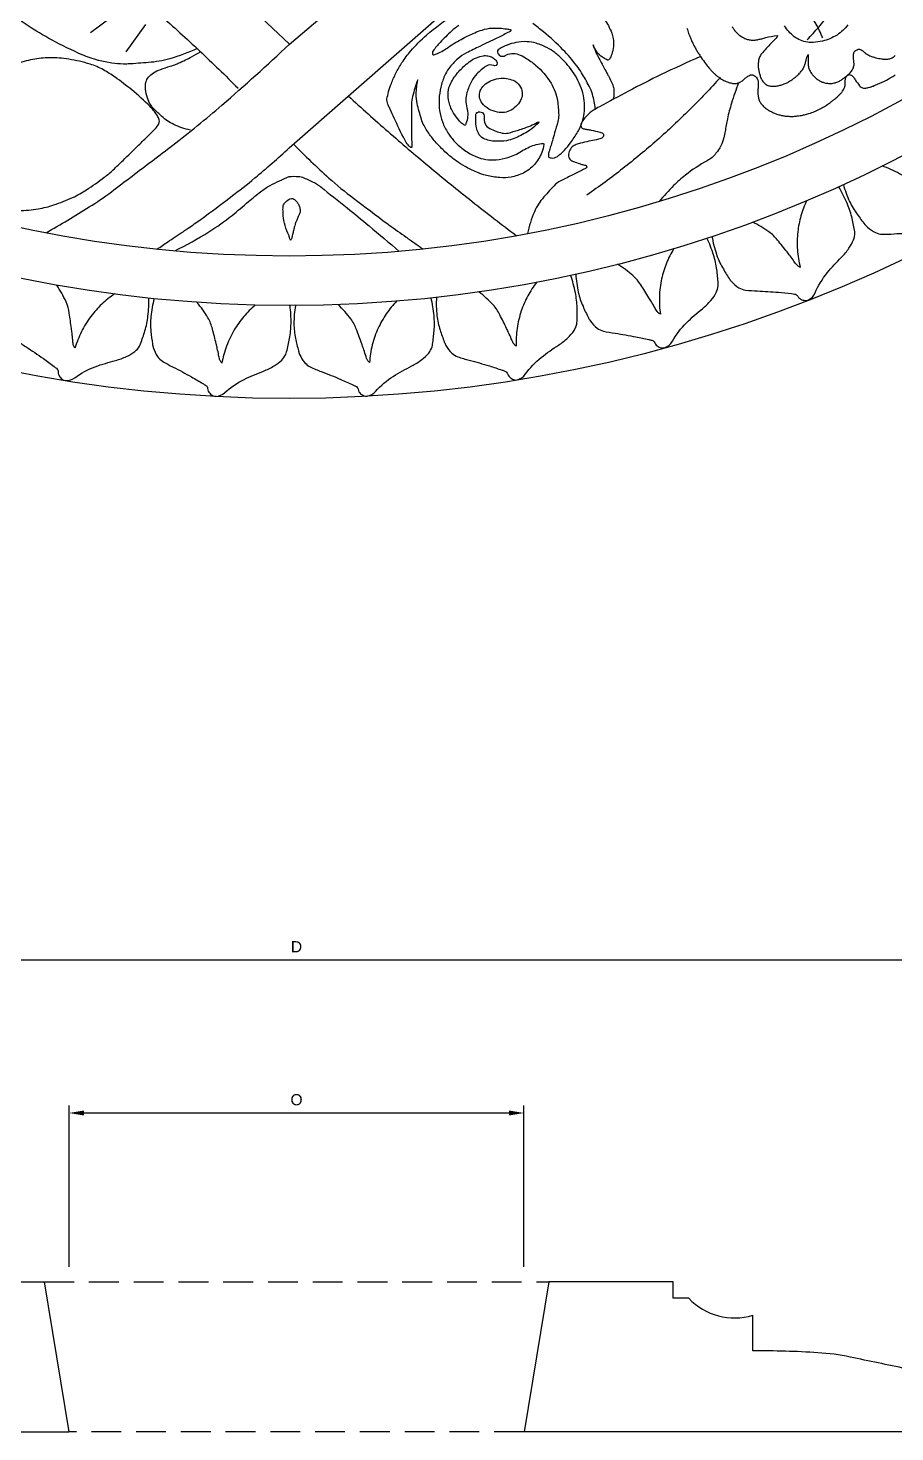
# Model space of a CAD drawing. Header units: millimetres. Extents: x 96 to 279, y 61 to 183.
# Drawn here: x 169.13 to 176.39, y 146.11 to 157.88 of the extents above; entities that cross this region are included whole.
import ezdxf

# ---------------------------------------------------------------- set-up
doc = ezdxf.new("R2010")
doc.units = ezdxf.units.MM
doc.linetypes.add('HIDDEN', pattern=[0.375, 0.25, -0.125])
doc.layers.add('DIMENSIONS', color=4, linetype='Continuous')
doc.layers.add('PART', color=7, linetype='Continuous')
doc.styles.get("Standard").update_dxf_attribs({"font": 'arial.ttf'})
doc.dimstyles.new('BALMER1', dxfattribs={"dimscale": 0, "dimtxt": 0.09375, "dimasz": 0.125, "dimexe": 0.0625, "dimexo": 0.125, "dimgap": 0.0625, "dimtad": 1, "dimdec": 4, "dimlfac": -1, "dimzin": 3, "dimdsep": 46, "dimlunit": 4, "dimtxsty": 'Standard', "dimcen": 0.0625, "dimdle": 0.0625, "dimclrd": 256, "dimclre": 256, "dimclrt": 256, "dimadec": 0, "dimazin": 0, "dimtfac": 0.75, "dimtdec": 4, "dimtix": 1, "dimtmove": 2, "dimatfit": 3, "dimfxl": 1, "dimtolj": 1, "dimtzin": 3, "dimarcsym": 0})

# ---------------------------------------------------------------- blocks, each defined once
blk = doc.blocks.new('BALMERREPEAT240VIC')
at = {"layer": 'PART'}
for p, q in [((0, 9.802), (-1.974, 8.068)), ((0, 8.934), (-0.777, 8.27)), ((-8.707, 1.491), (-8.838, 1.664)), ((-8.766, 1.205), (-8.996, 1.37)), ((-8.277, 0.691), (-8.928, 0))]:
    blk.add_line(p, q, dxfattribs=at)
at = {"layer": 'PART', "flags": 128}
for points in [[(-0.036, 9.77, 0.014692), (-0.332, 10.054, 0.022496), (-0.539, 10.224, 0.000267), (-0.821, 10.436, 0.005118), (-0.836, 10.447, 0.000291), (-0.981, 10.55, 0.00223), (-1, 10.564, 0.000165), (-1.007, 10.569, 0.000015), (-1.081, 10.621, 0.00079), (-1.092, 10.628, 0.000267), (-1.122, 10.649)], [(0, 10.042, -0.045002), (-0.078, 10.041, -0.077754), (-0.122, 10.052, -0.017591), (-0.211, 10.093, -0.045285), (-0.244, 10.113, -0.006722), (-0.264, 10.128, -0.000617), (-0.485, 10.304, -0.005543), (-0.669, 10.455, -0.004001), (-0.922, 10.669)], [(-3.445, 9.036, 0.008267), (-3.117, 9.187, 0.009727), (-2.843, 9.326, 0.002689), (-2.6, 9.457, 0.012658), (-2.549, 9.486, 0.134004), (-2.446, 9.596, 0.492988), (-2.467, 9.641, 0.020905), (-2.495, 9.646, -0.016329), (-2.531, 9.653, -0.010795), (-2.602, 9.669, -0.037093), (-2.622, 9.676, -0.360515), (-2.634, 9.699, -0.26718), (-2.611, 9.724, -0.04338), (-2.574, 9.733, 0.025688), (-2.511, 9.745, 0.005536), (-2.44, 9.763, 0.010615), (-2.404, 9.774, 0.116639), (-2.371, 9.793, 0.096872), (-2.346, 9.831, 0.171245), (-2.342, 9.879, 0.221608), (-2.367, 9.909, 0.018069), (-2.397, 9.921, 0.012032), (-2.443, 9.937, 0.029816), (-2.475, 9.946, -0.073174), (-2.488, 9.95, -0.332092), (-2.493, 9.96, -0.217494), (-2.483, 9.973, -0.018443), (-2.455, 9.987, 0.007788), (-2.388, 10.021, 0.001367), (-2.292, 10.07, 0.003054), (-2.25, 10.093, 0.078319), (-2.232, 10.106, 0.011947), (-2.133, 10.213, 0.07606), (-2.054, 10.338, 0.058756), (-1.998, 10.52)], [(-0.496, 9.367, 0.005937), (-0.829, 9.665, 0.005937), (-1.169, 9.955, 0.006239), (-1.533, 10.251, 0.006239), (-1.905, 10.538)], [(0, 10.232, -0.104097), (-0.018, 10.225, -0.158625), (-0.031, 10.226, -0.040874), (-0.045, 10.235, -0.05881), (-0.054, 10.243, -0.017976), (-0.066, 10.257, -0.027345), (-0.073, 10.267, -0.023583), (-0.081, 10.282, -0.025394), (-0.086, 10.295, -0.04078), (-0.09, 10.31, -0.042978), (-0.092, 10.325, -0.04306), (-0.091, 10.34, -0.051667), (-0.087, 10.353, -0.029333), (-0.076, 10.378, 0.024367), (-0.063, 10.407, 0.001943), (-0.054, 10.429, 0.011044), (-0.052, 10.434, 0.013214), (-0.049, 10.444, 0.006476), (-0.043, 10.466, 0.013686), (-0.034, 10.502, -0.007588), (-0.026, 10.538, -0.007731), (-0.023, 10.551, -0.007615), (-0.019, 10.564, -0.067236), (-0.014, 10.573, -0.261834), (-0.012, 10.575, -0.25764), (-0.011, 10.574, -0.021796), (-0.006, 10.564, -0.055657), (-0.002, 10.552, -0.053863), (0, 10.538)], [(-3.765, 9.258, 0.018403), (-3.706, 9.427, 0.024462), (-3.672, 9.558, 0.010101), (-3.652, 9.663, -0.020474), (-3.642, 9.715, -0.054049), (-3.616, 9.784, -0.053114), (-3.576, 9.847, -0.100497), (-3.503, 9.909, 0.043738), (-3.32, 10.03, 0.027935), (-3.221, 10.118, 0.020512), (-3.099, 10.25)], [(-3.613, 9.211, -0.014531), (-3.355, 9.482, -0.014531), (-3.082, 9.737, -0.014519), (-2.795, 9.975, -0.014519), (-2.494, 10.197)], [(-2.565, 9.472, 0.03459), (-2.541, 9.352, 0.056861), (-2.513, 9.283, 0.012835), (-2.449, 9.171, 0.024071), (-2.41, 9.114, 0.032606), (-2.294, 8.978, 0.026583), (-2.132, 8.829, 0.020163), (-2.04, 8.759, 0.026766)], [(-1.421, 8.774, 0.032946), (-1.36, 8.823, 0.019246), (-1.265, 8.917, 0.028344), (-1.206, 8.988, 0.139746), (-1.2, 9.006, 0.106369), (-1.201, 9.017, 0.239711), (-1.205, 9.021, 0.146148), (-1.212, 9.021, 0.033956), (-1.242, 9.01, 0.046124), (-1.334, 8.957, -0.034151), (-1.456, 8.883, -0.015484), (-1.554, 8.836, -0.025083), (-1.617, 8.813, -0.067982), (-1.701, 8.797, -0.048143), (-1.823, 8.804, -0.020715), (-1.853, 8.81, -0.211718), (-1.856, 8.812, -0.263709), (-1.856, 8.819, -0.14048), (-1.846, 8.828, -0.00595), (-1.833, 8.835, -0.000821), (-1.741, 8.881, -0.002167), (-1.598, 8.95, 0.002757), (-1.485, 9.005, 0.065564), (-1.413, 9.054, 0.051775), (-1.338, 9.135, 0.059385), (-1.301, 9.198, 0.04318), (-1.27, 9.293, 0.045393), (-1.256, 9.392, 0.046766), (-1.26, 9.489, 0.05512), (-1.284, 9.584, 0.052645), (-1.33, 9.675, 0.050515), (-1.388, 9.75, 0.044539), (-1.469, 9.82, 0.05211), (-1.565, 9.875, 0.068116), (-1.647, 9.898, 0.058473), (-1.735, 9.901, 0.051202), (-1.833, 9.882, 0.069725), (-1.945, 9.83, -0.069589), (-2.056, 9.778, -0.028963), (-2.114, 9.765, -0.11695), (-2.129, 9.765, -0.378694), (-2.134, 9.774, -0.047978), (-2.116, 9.84, -0.09439), (-2.054, 9.942, -0.097359), (-1.962, 10.012, -0.063463), (-1.859, 10.046, -0.073359), (-1.766, 10.051, -0.032885), (-1.652, 10.032, -0.045279), (-1.572, 10.006, -0.023797), (-1.473, 9.957, -0.030529), (-1.4, 9.911, -0.024952), (-1.325, 9.851, -0.022541), (-1.249, 9.777, -0.032267), (-1.184, 9.699, -0.032693), (-1.13, 9.614, -0.047305), (-1.108, 9.561, -0.019503), (-1.072, 9.429, -0.063706), (-1.064, 9.35, -0.04191), (-1.077, 9.232)], [(-1.077, 9.232, 0.027675), (-1.034, 9.37, 0.061072), (-1.025, 9.435, 0.001435), (-1.025, 9.589, 0.00205), (-1.025, 9.697, 0.009983), (-1.027, 9.767, -0.027163), (-1.027, 9.793, -0.535577), (-1.02, 9.797, -0.117356), (-0.996, 9.777, -0.0427), (-0.968, 9.733, -0.011037), (-0.879, 9.552, -0.00062), (-0.845, 9.478, -0.003226), (-0.839, 9.463, -0.018693), (-0.827, 9.434, -0.025356), (-0.82, 9.412, -0.099141), (-0.819, 9.392, -0.02973), (-0.833, 9.33, -0.026068), (-0.856, 9.262, -0.019576), (-0.894, 9.175, -0.03289), (-0.945, 9.086, -0.028), (-1.018, 8.989, -0.041897), (-1.151, 8.856, -0.027078), (-1.383, 8.679, -0.009269)], [(-2.548, 8.938, 0.010845), (-2.551, 8.954, 0.038202), (-2.553, 8.959, 0.00869), (-2.57, 9, 0.01435), (-2.582, 9.024, 0.0045), (-2.609, 9.075, -0.002464), (-2.658, 9.168, -0.003282), (-2.674, 9.198, -0.001468), (-2.708, 9.267, -0.096333), (-2.719, 9.306, -0.050249), (-2.718, 9.384)], [(-1.775, 8.594, -0.049888), (-2.038, 8.548, -0.059917), (-2.26, 8.558, -0.014503), (-2.443, 8.594, -0.04989), (-2.494, 8.611, -0.07977), (-2.6, 8.681, -0.084584), (-2.674, 8.776, -0.034596), (-2.703, 8.84, -0.05222), (-2.714, 8.885, -0.058936), (-2.716, 8.951, -0.058734), (-2.702, 9.017, -0.059551), (-2.683, 9.057, -0.197482), (-2.671, 9.065, -0.176056), (-2.662, 9.064, -0.033772), (-2.624, 9.041, -0.083632), (-2.577, 8.996, -0.083523), (-2.548, 8.938)], [(-4.682, 8.769, -0.090362), (-4.59, 8.855, -0.085264), (-4.468, 8.906, -0.037924), (-4.391, 8.918, -0.062295), (-4.344, 8.916, -0.056684), (-4.283, 8.898, -0.061476), (-4.232, 8.869, -0.051899), (-4.185, 8.825, -0.05586), (-4.151, 8.777, -0.042969)], [(-4.34, 8.894, 0.019104), (-4.437, 8.788, 0.019104), (-4.526, 8.675, 0.019124), (-4.606, 8.556, 0.019124), (-4.677, 8.43)], [(-4.47, 8.879, 0.036223), (-4.415, 8.764, 0.036223), (-4.345, 8.658, 0.036471), (-4.26, 8.563, 0.036471), (-4.162, 8.481)], [(-10.328, 2.265, 0.031183), (-10.312, 2.102, 0.038805), (-10.28, 1.973, 0.029038), (-10.218, 1.815, 0.036691), (-10.153, 1.698, 0.01582), (-10.048, 1.549, 0.030019), (-9.986, 1.475, 0.001683), (-9.906, 1.392, 0.001086), (-9.78, 1.263, 0.001661), (-9.695, 1.177, 0.002628), (-9.642, 1.123, 0.071485), (-9.605, 1.096, 0.110325), (-9.576, 1.088, 0.112336), (-9.559, 1.091, 0.048097), (-9.523, 1.11, 0.051372), (-9.454, 1.166, 0.022295), (-9.316, 1.319, 0.018054), (-9.209, 1.459, 0.027312), (-9.147, 1.557, 0.052966), (-9.099, 1.669, 0.03505), (-9.058, 1.847, 0.040879), (-9.046, 2.009, 0.047546), (-9.06, 2.148, 0.047283), (-9.103, 2.294, 0.05164)], [(-8.969, 0.772, -0.037021), (-9.054, 1.001, -0.050249), (-9.086, 1.178, -0.005129), (-9.098, 1.35, -0.023771), (-9.099, 1.388, -0.028375), (-9.09, 1.487, -0.02493), (-9.068, 1.597, -0.040638), (-9.02, 1.735, -0.021193), (-8.898, 1.986, -0.02111), (-8.773, 2.196, -0.031606), (-8.676, 2.327, -0.036438), (-8.588, 2.416, -0.03495), (-8.484, 2.495, -0.044056), (-8.423, 2.527, -0.086967), (-8.389, 2.535, -0.159101), (-8.367, 2.529, -0.070708), (-8.33, 2.497, -0.161681), (-8.283, 2.382, -0.058787), (-8.298, 2.049, -0.011538), (-8.331, 1.869, -0.009167), (-8.383, 1.645, -0.034111), (-8.434, 1.487, -0.021942), (-8.541, 1.251)], [(-10.513, 2.037, 0.011141), (-10.297, 1.675, 0.020966), (-10.169, 1.49, 0.001322), (-10.038, 1.317, 0.000672), (-9.779, 0.976, 0.015114), (-9.444, 0.565, 0.010524), (-8.934, 0)], [(-8.115, 1.772, -0.007833), (-8.395, 1.422, -0.007833), (-8.687, 1.082, -0.007829), (-8.988, 0.751, -0.007829), (-9.3, 0.429)], [(-9.652, 0.828, -0.060101), (-9.605, 0.968, -0.074002), (-9.538, 1.068, -0.01382), (-9.474, 1.135, -0.040708), (-9.45, 1.155, -0.064655), (-9.399, 1.182, -0.050148), (-9.328, 1.201, -0.084064), (-9.251, 1.2, -0.140358), (-9.209, 1.179, -0.065232), (-9.173, 1.137, -0.054089), (-9.143, 1.077, -0.022308), (-9.117, 0.996, 0.035201), (-9.099, 0.946, 0.004303), (-9.092, 0.929, 0.001171), (-9.064, 0.869, 0.019283), (-9.038, 0.818, 0.012869), (-8.995, 0.744)], [(-10.651, 1.108, -0.000825), (-10.589, 1.017, -0.001241), (-10.548, 0.956, -0.000065), (-10.504, 0.889, 0.000353), (-10.495, 0.877, 0.00369), (-10.474, 0.846, 0.001122), (-10.405, 0.745, 0.00811), (-10.399, 0.737, 0.000261), (-10.213, 0.489, 0.01415), (-10.053, 0.287, 0.009608), (-9.802, 0)], [(-10.665, 0.959, 0.0223), (-10.505, 0.672, 0.031105), (-10.368, 0.479, 0.008394), (-10.251, 0.34, -0.011864), (-10.169, 0.24, -0.044306), (-10.117, 0.16, -0.023889), (-10.042, 0)], [(-10.538, 0, -0.048724), (-10.452, 0.035, -0.054636), (-10.37, 0.05, -0.015013), (-10.317, 0.052, -0.03482), (-10.294, 0.051, -0.140332), (-10.264, 0.038, -0.089477), (-10.232, 0)]]:
    blk.add_lwpolyline(points, format="xyb", dxfattribs=at)
for points in [[(-1.748, 9.009, 0.432767), (-1.809, 9.028, -0.217383), (-1.921, 9.018, -0.055693), (-1.981, 9.047, -0.036108), (-2.065, 9.108, -0.078562), (-2.194, 9.26, -0.101236), (-2.248, 9.406, -0.032594), (-2.258, 9.526, -0.071858), (-2.251, 9.581, -0.002288), (-2.224, 9.674, -0.003126), (-2.205, 9.742, -0.0026), (-2.19, 9.791, 0.003184), (-2.177, 9.831, 0.047761), (-2.172, 9.86, 0.086589), (-2.173, 9.876, 0.232678), (-2.176, 9.88, 0.058291), (-2.195, 9.886, 0.213313), (-2.247, 9.873, 0.069482), (-2.358, 9.758, 0.02058), (-2.416, 9.671, 0.039021), (-2.441, 9.622, 0.049096), (-2.468, 9.533, 0.054297), (-2.475, 9.448, 0.047687), (-2.465, 9.362, 0.047737), (-2.438, 9.278, 0.030832), (-2.398, 9.198, 0.031826), (-2.349, 9.126, 0.032487), (-2.293, 9.062, 0.030615), (-2.226, 9.002, 0.049895), (-2.16, 8.961, 0.039835), (-2.07, 8.924, 0.067046), (-1.99, 8.911, 0.059473), (-1.9, 8.918, 0.084526), (-1.758, 8.973, 0.389966)], [(-1.577, 9.504, -0.646533), (-1.634, 9.544, 0.33675), (-1.68, 9.639, 0.054784), (-1.784, 9.677, 0.12118), (-1.834, 9.677, 0.019335), (-1.92, 9.652, 0.016225), (-2.021, 9.616, 0.033391), (-2.081, 9.587, -0.1996), (-2.093, 9.586, -0.568994), (-2.093, 9.587, -0.009268), (-2.067, 9.612, -0.053514), (-1.997, 9.666, -0.037518), (-1.885, 9.723, -0.061948), (-1.82, 9.741, -0.046195), (-1.73, 9.746, -0.100119), (-1.628, 9.722, -0.176406), (-1.585, 9.679, -0.058357), (-1.569, 9.632, -0.047803), (-1.563, 9.572, -0.026248), (-1.565, 9.519, -0.144364), (-1.569, 9.51, -0.075344), (-1.57, 9.508, -0.01809)], [(-1.743, 9.092, -0.560371), (-1.714, 9.112, 0.250605), (-1.651, 9.116, 0.031349), (-1.609, 9.146, 0.033146), (-1.573, 9.18, 0.065914), (-1.527, 9.244, 0.050908), (-1.489, 9.338, 0.142008), (-1.488, 9.465, -0.15073), (-1.486, 9.584, -0.019981), (-1.476, 9.609, -0.206212), (-1.474, 9.611, -0.224698), (-1.469, 9.611, -0.040257), (-1.445, 9.595, -0.053182), (-1.421, 9.57, -0.024835), (-1.378, 9.51, -0.077786), (-1.339, 9.421, -0.086538), (-1.332, 9.335, -0.097729), (-1.353, 9.26, -0.063062), (-1.42, 9.162, -0.044751), (-1.507, 9.081, -0.073423), (-1.57, 9.045, -0.054502), (-1.627, 9.029, -0.087383), (-1.665, 9.03, -0.079424), (-1.704, 9.044, -0.095809), (-1.731, 9.067, -0.055455), (-1.74, 9.082, -0.101828)], [(-1.91, 9.444, -0.077427), (-1.859, 9.484, -0.086099), (-1.804, 9.504, -0.094958), (-1.744, 9.502, -0.075802), (-1.674, 9.476, -0.097143), (-1.616, 9.426, -0.137116), (-1.595, 9.375, -0.125231), (-1.601, 9.323, -0.111201), (-1.634, 9.275, -0.082074), (-1.686, 9.24, -0.070737), (-1.756, 9.219, -0.0679), (-1.821, 9.219, -0.075202), (-1.877, 9.235, -0.129493), (-1.931, 9.279, -0.143785), (-1.952, 9.338, -0.108999), (-1.944, 9.391, -0.093624)]]:
    blk.add_lwpolyline(points, format="xyb", close=True, dxfattribs=at)
at = {"layer": 'PART'}
for points in [[(-3.333, 8.797, 0.010562), (-3.34, 8.821, 0.009748), (-3.347, 8.842, 0.008431), (-3.356, 8.865, 0.010814), (-3.367, 8.893, 0.010099), (-3.381, 8.923, 0.009435), (-3.394, 8.948, 0.008238), (-3.41, 8.978, 0.009739), (-3.428, 9.006, 0.007146), (-3.452, 9.043, 0.011325), (-3.489, 9.095, 0.015808), (-3.517, 9.131, 0.004546), (-3.53, 9.145, 0.006837), (-3.538, 9.155, 0.011763), (-3.555, 9.172, 0.012932), (-3.572, 9.188, 0.010425), (-3.584, 9.198, 0.01078), (-3.596, 9.207, 0.011721), (-3.608, 9.216, 0.011429), (-3.622, 9.225, 0.013976), (-3.634, 9.232, 0.012137), (-3.649, 9.239, 0.015396), (-3.662, 9.245, 0.011978), (-3.678, 9.251, 0.020274), (-3.691, 9.255, 0.015115), (-3.708, 9.259, 0.031662), (-3.722, 9.261, 0.025018), (-3.74, 9.261, 0.043143), (-3.756, 9.259, 0.050077), (-3.77, 9.254, 0.031453), (-3.784, 9.247, 0.031844), (-3.797, 9.239, 0.017705), (-3.806, 9.231, -0.011311), (-3.821, 9.218, -0.022782), (-3.843, 9.201, -0.034737), (-3.859, 9.192, -0.122769), (-3.872, 9.189, -0.083726), (-3.89, 9.193, -0.065779), (-3.904, 9.201, -0.068874), (-3.915, 9.211, -0.050158), (-3.925, 9.228, -0.085747), (-3.929, 9.239, -0.021036), (-3.93, 9.255, -0.023599), (-3.93, 9.27, -0.009758), (-3.929, 9.286, 0.009443), (-3.928, 9.301, 0.016647), (-3.927, 9.337, 0.021738), (-3.928, 9.364, 0.028736), (-3.931, 9.378, 0.026656), (-3.935, 9.394, 0.030218), (-3.941, 9.409, 0.03268), (-3.948, 9.422, 0.024682), (-3.958, 9.436, 0.027538), (-3.968, 9.447, 0.015269), (-3.981, 9.459, 0.020084), (-3.991, 9.468, 0.011546), (-4.005, 9.478, 0.014408), (-4.017, 9.485, 0.010127), (-4.031, 9.494, 0.011582), (-4.044, 9.5, 0.010623), (-4.059, 9.507, 0.011204), (-4.073, 9.513, 0.011295), (-4.087, 9.518, 0.011382), (-4.102, 9.523, 0.011004), (-4.118, 9.527, 0.011354), (-4.133, 9.53, 0.010396), (-4.148, 9.533, 0.010957), (-4.163, 9.535, 0.009537), (-4.18, 9.536, 0.010203), (-4.195, 9.537, 0.008722), (-4.21, 9.537, 0.008474), (-4.226, 9.537, 0.00904), (-4.24, 9.536, 0.007719), (-4.257, 9.534, 0.012472), (-4.28, 9.531, 0.01187), (-4.303, 9.527, 0.006997), (-4.318, 9.523, 0.006717), (-4.334, 9.52, 0.011132), (-4.355, 9.513, 0.009723), (-4.378, 9.505, 0.011126), (-4.4, 9.497, 0.0106), (-4.422, 9.488, 0.009828), (-4.443, 9.477, 0.010401), (-4.463, 9.466, 0.008927), (-4.484, 9.454, 0.009186), (-4.503, 9.442, 0.008343), (-4.521, 9.43, 0.006973), (-4.542, 9.415, 0.010579), (-4.562, 9.398, 0.007641), (-4.59, 9.375, 0.012308), (-4.608, 9.359, 0.012985), (-4.624, 9.342, 0.024828), (-4.632, 9.332, 0.019221), (-4.642, 9.318, 0.038427), (-4.651, 9.301, 0.057186), (-4.655, 9.289, 0.019264), (-4.657, 9.28, 0.008332), (-4.659, 9.258, 0.021924), (-4.659, 9.243, -0.021378), (-4.66, 9.227, -0.092498), (-4.663, 9.215, -0.05899), (-4.673, 9.199, -0.127364), (-4.688, 9.189, -0.169164), (-4.701, 9.188, -0.083529), (-4.715, 9.195, -0.081655), (-4.726, 9.206, -0.014244), (-4.733, 9.217, 0.010021), (-4.743, 9.232, 0.017439), (-4.779, 9.28, 0.058843), (-4.792, 9.292, 0.101954), (-4.803, 9.298, 0.071566), (-4.822, 9.3, 0.022031), (-4.841, 9.299, 0.038432), (-4.852, 9.296, 0.008234), (-4.871, 9.291, 0.01408), (-4.882, 9.287, 0.005542), (-4.892, 9.283, 0.00283), (-4.911, 9.275, 0.01544), (-4.987, 9.241, 0.017696), (-5.051, 9.206, 0.003722), (-5.065, 9.198, 0.00388), (-5.078, 9.19, 0.015342)], [(-3.711, 8.784, 0.020179), (-3.719, 8.798, 0.022229), (-3.727, 8.81, 0.015955), (-3.738, 8.823, 0.018315), (-3.748, 8.834, 0.013983), (-3.759, 8.845, 0.013653), (-3.771, 8.855, 0.015456), (-3.783, 8.864, 0.01395), (-3.797, 8.873, 0.022638), (-3.81, 8.88, 0.020223), (-3.825, 8.887, 0.027181), (-3.839, 8.892, 0.026258), (-3.855, 8.895, 0.02304), (-3.871, 8.897, 0.027087), (-3.886, 8.898, 0.014459), (-3.903, 8.897, 0.018317), (-3.917, 8.895, 0.007897), (-3.93, 8.893, 0.005627), (-3.947, 8.889, 0.016859), (-3.96, 8.886, -0.006399), (-3.993, 8.877, -0.036259), (-4.088, 8.859, -0.640279), (-4.092, 8.865, -0.027696), (-4.086, 8.874, -0.014885), (-4.072, 8.889, -0.004552), (-4.06, 8.902, 0.002818), (-4.039, 8.923, 0.02047), (-3.958, 9.013, 0.072842), (-3.94, 9.042, 0.031571), (-3.935, 9.058, 0.034984), (-3.932, 9.072, 0.01233), (-3.93, 9.092, 0.022457), (-3.929, 9.103, 0.013449), (-3.93, 9.121, 0.016718), (-3.931, 9.135, 0.011517), (-3.934, 9.15, 0.01186), (-3.937, 9.165, 0.012836), (-3.94, 9.179, 0.010889), (-3.945, 9.195, 0.019678), (-3.949, 9.208, 0.013858), (-3.957, 9.224, 0.030927), (-3.963, 9.236, 0.023088), (-3.974, 9.251, 0.045775), (-3.984, 9.262, 0.044735), (-3.997, 9.271, 0.045379), (-4.011, 9.278, 0.046356), (-4.026, 9.282, 0.023533), (-4.044, 9.284, 0.030948), (-4.057, 9.285, 0.014124), (-4.075, 9.284, 0.019786), (-4.088, 9.282, 0.011801), (-4.105, 9.278, 0.014566), (-4.119, 9.275, 0.012228), (-4.135, 9.27, 0.013849), (-4.148, 9.265, 0.01265), (-4.163, 9.258, 0.013748), (-4.177, 9.252, 0.01072), (-4.191, 9.243, 0.011976), (-4.204, 9.236, 0.008673), (-4.217, 9.227, 0.00903), (-4.229, 9.218, 0.008679), (-4.241, 9.208, 0.008051), (-4.253, 9.198, 0.011794), (-4.263, 9.189, 0.00896), (-4.276, 9.176, 0.017004), (-4.285, 9.166, 0.014106), (-4.296, 9.152, 0.02365), (-4.305, 9.139, 0.024085), (-4.312, 9.126, 0.019576), (-4.318, 9.112, 0.018871), (-4.323, 9.097, 0.019688), (-4.327, 9.084, -0.013198), (-4.331, 9.066, -0.021884), (-4.347, 9.018, -0.770662), (-4.349, 9.018, -0.070177), (-4.349, 9.027, 0.026916), (-4.348, 9.05, 0.010707), (-4.348, 9.092, 0.022116), (-4.349, 9.112, 0.033637), (-4.352, 9.127, 0.030988), (-4.357, 9.142, 0.024628), (-4.364, 9.157, 0.026417), (-4.371, 9.17, 0.017784), (-4.381, 9.184, 0.020197), (-4.39, 9.195, 0.017084), (-4.401, 9.206, 0.017703), (-4.412, 9.217, 0.019631), (-4.424, 9.226, 0.019242), (-4.438, 9.235, 0.022131), (-4.451, 9.242, 0.020842), (-4.466, 9.249, 0.022146), (-4.48, 9.254, 0.02103), (-4.495, 9.258, 0.022951), (-4.511, 9.26, 0.022136), (-4.527, 9.261, 0.024817), (-4.543, 9.261, 0.026045), (-4.558, 9.259, 0.023325), (-4.574, 9.255, 0.025781), (-4.588, 9.25, 0.016231), (-4.604, 9.244, 0.020618), (-4.616, 9.237, 0.010356), (-4.631, 9.228, 0.01323), (-4.642, 9.22, 0.007805), (-4.654, 9.211, 0.007336), (-4.667, 9.202, 0.010905), (-4.677, 9.193, 0.008079), (-4.691, 9.181, 0.023236), (-4.699, 9.172, 0.015184), (-4.711, 9.157, 0.037609), (-4.72, 9.145, 0.034248), (-4.727, 9.13, 0.044292), (-4.731, 9.114, 0.055076), (-4.733, 9.1, 0.02042), (-4.732, 9.089, -0.010279), (-4.73, 9.069, -0.015701), (-4.729, 9.027, -0.03358), (-4.73, 9.007, -0.135489), (-4.735, 8.996, -0.075708), (-4.75, 8.983, -0.082392), (-4.767, 8.975, -0.141958), (-4.779, 8.975, -0.046541), (-4.793, 8.98, -0.042269), (-4.806, 8.989, -0.021053), (-4.821, 9.001, 0.031507), (-4.83, 9.009, 0.015039), (-4.846, 9.019, 0.021913), (-4.857, 9.025, 0.018416), (-4.872, 9.032, 0.019687), (-4.886, 9.037, 0.008794), (-4.9, 9.041, 0.00762), (-4.916, 9.046, 0.010337), (-4.939, 9.051, 0.010107), (-4.962, 9.055, 0.015631), (-4.975, 9.057, 0.011448), (-4.993, 9.058, 0.030373), (-5.007, 9.058, 0.023311), (-5.024, 9.056, 0.045687), (-5.039, 9.052, 0.043036), (-5.053, 9.046, 0.039933), (-5.066, 9.037, 0.039906), (-5.078, 9.026, 0.023982)]]:
    blk.add_lwpolyline(points, format="xyb", dxfattribs=at)
blk = doc.blocks.new('BALMERREPEAT240VIB')
at = {"layer": 'PART', "flags": 128}
for points in [[(-11.031, 1.425, 0.041693), (-11.181, 1.457, 0.051437), (-11.305, 1.46, 0.011081), (-11.412, 1.45, 0.039226), (-11.442, 1.444, 0.072949), (-11.517, 1.41, 0.105042), (-11.558, 1.37, 0.023034), (-11.609, 1.283, -0.013301), (-11.696, 1.13, -0.002833), (-11.754, 1.036, -0.011962), (-11.768, 1.014, -0.229711), (-11.797, 0.998, 0.168095), (-11.837, 0.981, 0.084296), (-11.859, 0.953, 0.130082), (-11.864, 0.931, 0.177106), (-11.835, 0.855, -0.071302), (-11.729, 0.691, -0.023904), (-11.663, 0.526, 0.042981), (-11.622, 0.436, 0.06288), (-11.575, 0.371, 0.087222), (-11.528, 0.336, 0.051635), (-11.506, 0.328, 0.01104), (-11.396, 0.301, 0.042881), (-11.27, 0.285, 0.036179), (-11.119, 0.289)], [(-11.588, 0.873, -0.024053), (-11.565, 0.888, -0.080565), (-11.557, 0.891, -0.015855), (-11.518, 0.898, 0.011104), (-11.463, 0.908, 0.006339), (-11.424, 0.916, 0.001921), (-11.299, 0.944, 0.068965), (-11.205, 0.979, 0.043033), (-11.072, 1.068)], [(-11.108, 0.58, 0.04113), (-11.202, 0.679, 0.04113), (-11.311, 0.762, 0.045074), (-11.445, 0.83, 0.045074), (-11.588, 0.873)]]:
    blk.add_lwpolyline(points, format="xyb", dxfattribs=at)
blk = doc.blocks.new('*D142')
at = {"layer": 'Defpoints', "color": 0, "transparency": 16777216}
for p in [(173.287, 148.788), (169.475, 147.372), (173.287, 147.372)]:
    blk.add_point(p, dxfattribs=at)
at = {"layer": 'DIMENSIONS', "lineweight": -2, "transparency": 16777216}
for p, q in [((169.475, 147.497), (169.475, 148.85)), ((169.6, 148.788), (173.162, 148.788)), ((173.287, 147.497), (173.287, 148.85))]:
    blk.add_line(p, q, dxfattribs=at)
at = {"layer": 'DIMENSIONS', "transparency": 16777216}
for points in [[(169.6, 148.809), (169.6, 148.767), (169.475, 148.788)], [(173.162, 148.809), (173.162, 148.767), (173.287, 148.788)]]:
    blk.add_solid(points, dxfattribs=at)
at = {"layer": 'DIMENSIONS', "transparency": 16777216, "insert": (171.381, 148.899), "char_height": 0.0938, "attachment_point": 5}
blk.add_mtext('\\A1;O', dxfattribs=at)
blk = doc.blocks.new('*D143')
at = {"layer": 'Defpoints', "color": 0, "transparency": 16777216}
for p in [(183.345, 150.073), (159.417, 146.359), (183.345, 146.114)]:
    blk.add_point(p, dxfattribs=at)
at = {"layer": 'DIMENSIONS', "lineweight": -2, "transparency": 16777216}
for p, q in [((159.417, 146.484), (159.417, 150.136)), ((183.345, 146.239), (183.345, 150.136)), ((159.542, 150.073), (183.22, 150.073))]:
    blk.add_line(p, q, dxfattribs=at)
at = {"layer": 'DIMENSIONS', "transparency": 16777216}
for points in [[(159.542, 150.094), (159.542, 150.052), (159.417, 150.073)], [(183.22, 150.094), (183.22, 150.052), (183.345, 150.073)]]:
    blk.add_solid(points, dxfattribs=at)
at = {"layer": 'DIMENSIONS', "transparency": 16777216, "insert": (171.381, 150.182), "char_height": 0.0938, "attachment_point": 5}
blk.add_mtext('\\A1;D', dxfattribs=at)

msp = doc.modelspace()

# ---------------------------------------------------------------- linework, layer by layer
for p, q in [((168.22588, 147.37201), (169.26727, 147.37201)), ((169.26727, 147.37201), (169.47467, 146.11394)), ((173.49458, 147.37201), (173.28717, 146.11394)), ((174.53597, 147.37201), (173.49458, 147.37201)), ((174.53597, 147.23491), (174.53597, 147.37201)), ((174.66786, 147.23491), (174.53597, 147.23491)), ((175.20454, 146.79313), (175.20454, 147.09272)), ((159.41733, 146.11394), (169.47467, 146.11394)), ((183.34452, 146.11394), (173.28717, 146.11394))]:
    msp.add_line(p, q)
at = {"linetype": 'HIDDEN'}
for p, q in [((169.26727, 147.37201), (173.49458, 147.37201)), ((173.28717, 146.11394), (169.47467, 146.11394))]:
    msp.add_line(p, q, dxfattribs=at)
at = {"flags": 128}
msp.add_lwpolyline([(178.38267, 146.3443, 0.11139958), (178.36098, 146.40789, 0.20208364), (178.33002, 146.43006, 0.02472037), (178.27359, 146.43993, 0.03120755), (178.22829, 146.44271, 0.00591158), (178.11905, 146.4413, -0.00679008), (178.02395, 146.44024, -0.00961338), (177.92624, 146.44236, 0.00874594), (177.81884, 146.44487, 0.10340948), (177.70305, 146.42138, -0.14552922), (177.6188, 146.41145, -0.00741786), (177.54562, 146.42527, -0.00074715), (176.82139, 146.57431, -0.00050645), (176.49007, 146.64336, 0.00035713), (176.02025, 146.74142, 0.03544978), (175.74916, 146.77801, 0.01778202), (175.20454, 146.79313)], format="xyb", dxfattribs=at)
for radius in [11.90239, 11.12313, 10.70843]:
    msp.add_circle((171.31971, 166.68139), radius)
msp.add_arc((175.05057, 147.59554), 0.52586, 223.2983, 287.024963)

# ---------------------------------------------------------------- block references
for name, rotation in [('BALMERREPEAT240VIC', 90), ('BALMERREPEAT240VIC', 180), ('BALMERREPEAT240VIB', 122.0338983050847), ('BALMERREPEAT240VIB', 115.9322033898305), ('BALMERREPEAT240VIB', 109.8305084745762), ('BALMERREPEAT240VIB', 103.728813559322), ('BALMERREPEAT240VIB', 85.4237288135593), ('BALMERREPEAT240VIB', 91.52542372881352), ('BALMERREPEAT240VIB', 97.62711864406778)]:
    msp.add_blockref(name, (171.31971, 166.68139), dxfattribs=dict(rotation=rotation))

# ---------------------------------------------------------------- dimensions: what is measured, and where the dimension line sits
at = {"layer": 'DIMENSIONS'}
for base, p1, p2, text, picture, middle in [((183.34452, 150.07311), (159.41733, 146.35939), (183.34452, 146.11394), 'D', '*D143', (171.38092, 150.18248)), ((173.28717, 148.78767), (169.47467, 147.37201), (173.28717, 147.37201), 'O', '*D142', (171.38092, 148.89868))]:
    dim = msp.add_linear_dim(base=base, p1=p1, p2=p2, text=text, dimstyle='BALMER1', override={"dimscale": 1}, dxfattribs=at)
    dim.commit()
    dim.dimension.update_dxf_attribs({"geometry": picture, "text_midpoint": middle})

doc.saveas('drawing.dxf')
